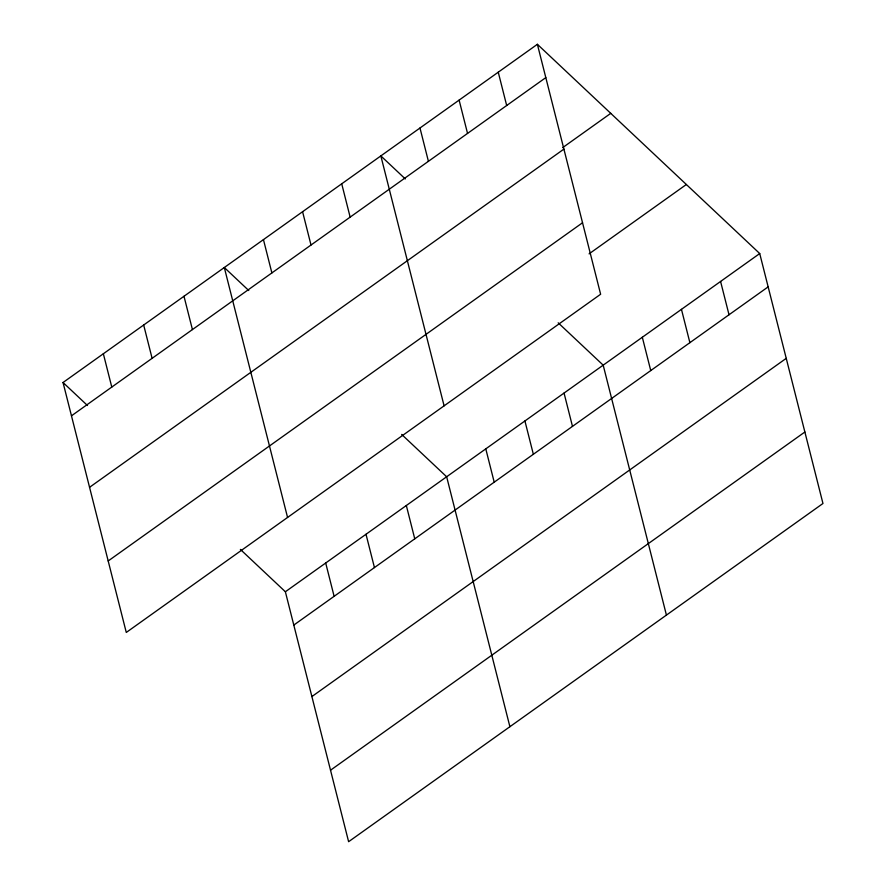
<?xml version="1.0" encoding="UTF-8"?>
<svg xmlns="http://www.w3.org/2000/svg" width="886" height="886" viewBox="0 0 886 886"><rect width="100%" height="100%" fill="white"/><g stroke="black" fill="none" stroke-linecap="round" stroke-linejoin="round"><path stroke-width="1.33" d="M537.381 44.3L600.63 294.241L126.277 632.449L63.039 382.508L537.381 44.3L759.723 253.551L822.961 503.492L348.619 841.7L285.37 591.759L240.372 549.409M71.467 415.822L545.809 77.614M562.676 147.63L610.753 113.353M89.552 487.311L563.906 149.103M108.192 560.96L582.545 222.751M589.079 253.861L686.351 184.498M285.37 591.759L759.723 253.551M293.798 625.073L768.151 286.865M311.894 696.562L786.236 358.354M330.522 770.211L804.876 432.003M405.301 178.928L380.847 155.903L444.096 405.843M558.18 322.814L603.189 365.165L666.427 615.105M248.767 290.53L224.313 267.517L287.562 517.457M401.646 434.417L446.655 476.768L509.893 726.708M63.039 382.508L87.492 405.522M720.584 281.46L729.023 314.774M681.456 309.358L689.884 342.672M642.317 337.256L650.745 370.57M498.253 72.198L506.681 105.512M564.05 393.063L572.478 426.376M459.114 100.107L467.542 133.421M524.922 420.972L533.35 454.285M419.986 128.005L428.414 161.318M485.783 448.87L494.211 482.183M341.719 183.812L350.147 217.125M406.331 505.518L414.759 538.832M302.58 211.71L311.008 245.023M366.007 534.269L374.446 567.583M263.452 239.619L271.88 272.932M325.694 563.009L334.122 596.322M183.989 296.267L192.428 329.581M143.676 325.007L152.104 358.321M103.352 353.758L111.78 387.071"/></g></svg>
